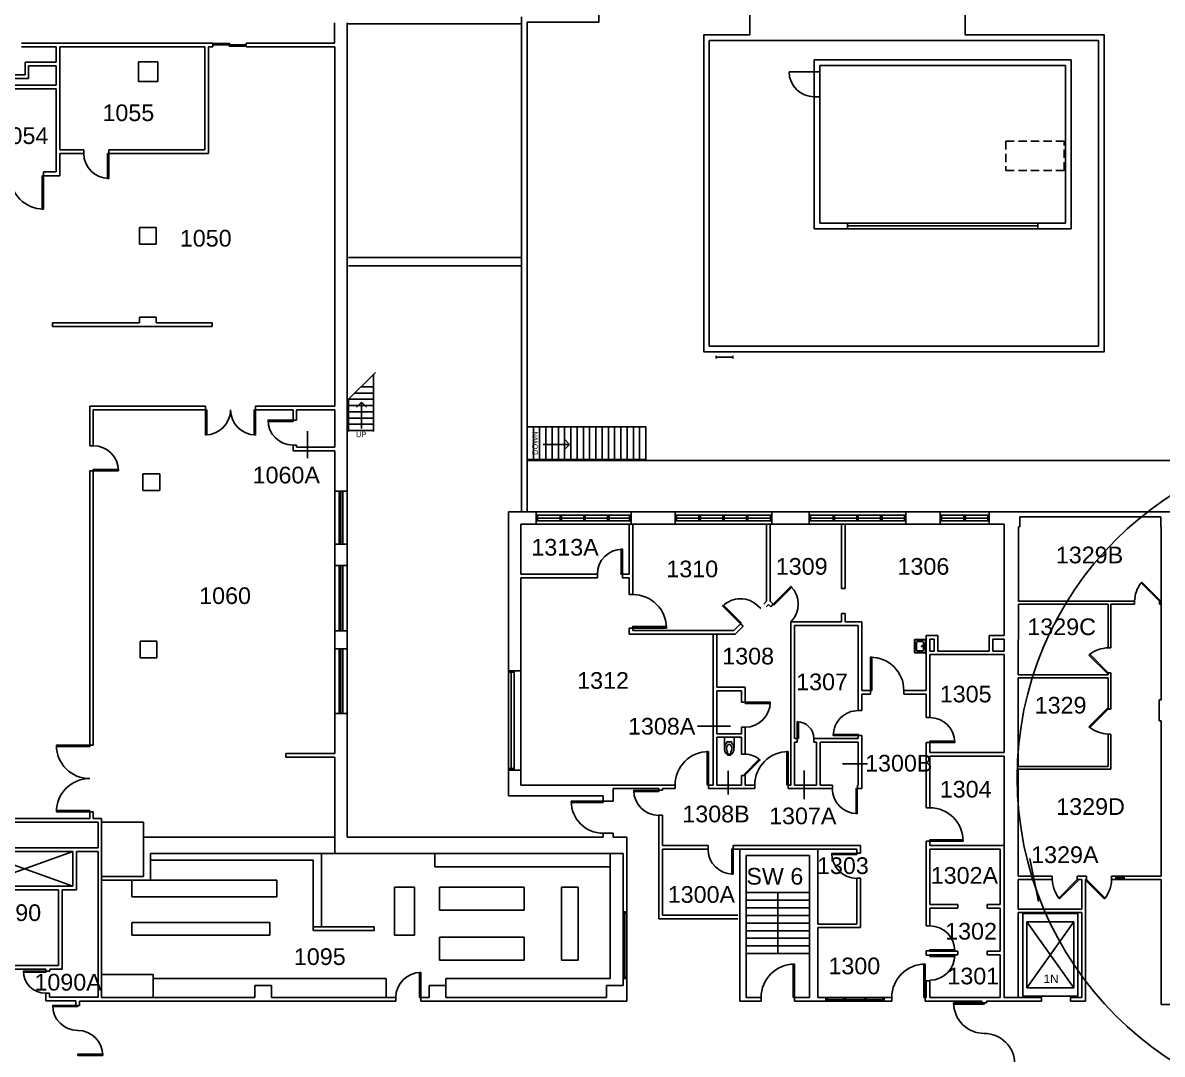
# Model space of a CAD drawing. Header units: inches. Extents: x -59 to 5745, y -269 to 4477.
# Drawn here: x 3283 to 4923, y 2029 to 3514 of the extents above; entities that cross this region are included whole.
import ezdxf

# ---------------------------------------------------------------- set-up
doc = ezdxf.new("R2010")
doc.units = ezdxf.units.IN
doc.header["$LTSCALE"] = 96
doc.header["$MEASUREMENT"] = 0
doc.linetypes.add('DASHED4', pattern=[0.1875, 0.125, -0.0625])
doc.layers.get('0').update_dxf_attribs({"linetype": 'CONTINUOUS'})
for name, color, linetype in [('A-ANNO-ROOM', 4, 'CONTINUOUS'), ('A-ANNO-TEXT', 4, 'CONTINUOUS'), ('A-DOOR', 2, 'CONTINUOUS'), ('A-FLOR-CASE', 3, 'CONTINUOUS'), ('A-FLOR-CURB', 2, 'CONTINUOUS'), ('A-FLOR-PFIX', 2, 'CONTINUOUS'), ('A-FLOR-STRS', 2, 'CONTINUOUS'), ('A-GLAZ', 2, 'CONTINUOUS'), ('A-GLAZ-SILL', 1, 'CONTINUOUS'), ('A-GLAZ-VENT', 2, 'ZIGZAG'), ('A-ROOF-LEVL-MED', 3, 'CONTINUOUS'), ('A-ROOF-LEVL-THIN', 1, 'CONTINUOUS'), ('A-SHAFT', 1, 'CONTINUOUS'), ('A-WALL-ABOVE', 8, 'DASHED4'), ('A-WALL-FULL', 6, 'CONTINUOUS')]:
    doc.layers.add(name, color=color, linetype=linetype)
doc.layers.add('A-Wall-E', color=3, linetype='CONTINUOUS', lineweight=9)
doc.styles.add('Arial', font='arial.ttf')
doc.linetypes.add('ZIGZAG', pattern='A,0.0001,-0.2,[131,ltypeshp.shx,S=0.2,R=0,X=-0.2,Y=0],-0.4,[131,ltypeshp.shx,S=0.2,R=180,X=0.2,Y=0],-0.2', length=0.8001)

# ---------------------------------------------------------------- blocks, each defined once
blk = doc.blocks.new('P2477016')
for p, q in [((-3.603083, -23.831759), (-3.603083, -23.831759)), ((-2.504894, -21.068753), (-2.504894, -21.068753))]:
    blk.add_line(p, q)
for points in [[(-6.93083, -16.399601, -0.022673), (-7, -14.875), (-7, 0), (-3.020761, 0), (0, 0), (3.020761, 0), (7, 0), (7, -14.875)], [(-6.937926, -16.211212, -0.074934), (-6.387938, -12.562014, -0.085426), (-4.920528, -9.670474, -0.066386), (-3.550098, -8.264603), (-3.550098, -6.711212), (3.449902, -6.711212), (3.449902, -8.264603, -0.066386), (4.820333, -9.670474, -0.085426), (6.287743, -12.562014, -0.111314), (6.709134, -17.991061)], [(3.991504, -23.722377, -0.562484), (3.158962, -23.529526), (2.424162, -21.300368, -0.238976), (2.492058, -20.853364, 0.08035), (3.421006, -18.976205, 0.074934), (3.837731, -16.211212, 0.074934), (3.421006, -13.446218, 0.085426), (2.414145, -11.462194, 0.066386), (1.597345, -10.624271, 0.330534), (-1.69754, -10.624271, 0.066386), (-2.51434, -11.462194, 0.085426), (-3.521201, -13.446218, 0.074934), (-3.937926, -16.211212, 0.074934), (-3.521201, -18.976205, 0.08035), (-2.592253, -20.853364, -0.238976), (-2.524357, -21.300368), (-3.250575, -23.503493, -0.549653), (-4.069149, -23.710095)], [(0, -25.75, 0.143932), (2.498761, -25.015482, 0.107177), (4.949747, -22.564786, 0.077997), (6.431696, -19.212481, 0.065232), (7, -14.875)], [(-4.023967, -23.748064, 0.06085), (-2.498761, -25.015482, 0.143932), (0, -25.75)], [(-2.976493, -22.67201, 0.063273), (-1.687041, -23.754089, 0.143932), (0, -24.25)], [(0, -24.25, 0.143932), (1.687041, -23.754089, 0.059203), (2.902316, -22.750942)]]:
    blk.add_lwpolyline(points, format="xyb")
for centre, radius, start, end in [((5.443363, -16.211212), 12.38129, 180, 197.141641), ((2.746106, -17.043143), 9.558648, 197.141641, 216.672481), ((1.035634, -18.316811), 7.426057, 216.672481, 226.574161)]:
    blk.add_arc(centre, radius, start, end)
blk = doc.blocks.new('*U36')
for p, q in [((0, 0), (0, 0)), ((-46, 0), (-46, 0))]:
    blk.add_line(p, q)
blk.add_lwpolyline([(0, 0), (0, -46), (-1.75, -46), (-1.75, 0)], close=True)
blk.add_arc((0, 0), 46, 180, 270)
blk = doc.blocks.new('*U37')
for p, q in [((0, 0), (0, 0)), ((-36, 0), (-36, 0))]:
    blk.add_line(p, q)
blk.add_lwpolyline([(0, 0), (0, -36), (-1.75, -36), (-1.75, 0)], close=True)
blk.add_arc((0, 0), 36, 180, 270)
blk = doc.blocks.new('*U38')
for p, q in [((0, 0), (0, 0)), ((-48, 0), (-48, 0))]:
    blk.add_line(p, q)
blk.add_lwpolyline([(0, 0), (0, -48), (-1.75, -48), (-1.75, 0)], close=True)
blk.add_arc((0, 0), 48, 180, 270)
blk = doc.blocks.new('*U39')
for p, q in [((0, 0), (0, 0)), ((48, 0), (48, 0))]:
    blk.add_line(p, q)
blk.add_lwpolyline([(0, 0), (0, -48), (1.75, -48), (1.75, 0)], close=True)
blk.add_arc((0, 0), 48, 270, 0)
blk = doc.blocks.new('*U40')
for p, q in [((0, 0), (0, 0)), ((30, 0), (30, 0))]:
    blk.add_line(p, q)
blk.add_lwpolyline([(0, 0), (21.2, 21.2), (22.5, 20), (1.2, -1.2)], close=True)
blk.add_arc((0, 0), 30, 0, 45)
blk = doc.blocks.new('*U41')
for p, q in [((0, 0), (0, 0)), ((-36, 0), (-36, 0))]:
    blk.add_line(p, q)
blk.add_lwpolyline([(0, 0), (0, 36), (-1.75, 36), (-1.75, 0)], close=True)
blk.add_arc((0, 0), 36, 90, 180)
blk = doc.blocks.new('*U42')
for p, q in [((0, 0), (0, 0)), ((36, 0), (36, 0))]:
    blk.add_line(p, q)
blk.add_lwpolyline([(0, 0), (0, -36), (1.75, -36), (1.75, 0)], close=True)
blk.add_arc((0, 0), 36, 270, 0)
blk = doc.blocks.new('*U43')
for p, q in [((0, 0), (0, 0)), ((36, 0), (36, 0))]:
    blk.add_line(p, q)
blk.add_lwpolyline([(0, 0), (0, 36), (1.75, 36), (1.75, 0)], close=True)
blk.add_arc((0, 0), 36, 0, 90)
blk = doc.blocks.new('*U44')
for p, q in [((0, 0), (0, 0)), ((48, 0), (48, 0))]:
    blk.add_line(p, q)
blk.add_lwpolyline([(0, 0), (0, 48), (1.75, 48), (1.75, 0)], close=True)
blk.add_arc((0, 0), 48, 0, 90)
blk = doc.blocks.new('*U45')
for p, q in [((0, 0), (0, 0)), ((36, 0), (36, 0))]:
    blk.add_line(p, q)
blk.add_lwpolyline([(0, 0), (0, 36), (1.75, 36), (1.75, 0)], close=True)
blk.add_arc((0, 0), 36, 0, 90)
blk = doc.blocks.new('*U46')
for p, q in [((0, 0), (0, 0)), ((24, 0), (24, 0))]:
    blk.add_line(p, q)
blk.add_lwpolyline([(0, 0), (0, -24), (1.75, -24), (1.75, 0)], close=True)
blk.add_arc((0, 0), 24, 270, 0)
blk = doc.blocks.new('*U48')
for p, q in [((0, 0), (0, 0)), ((-36, 0), (-36, 0))]:
    blk.add_line(p, q)
blk.add_lwpolyline([(0, 0), (0, 36), (-1.75, 36), (-1.75, 0)], close=True)
blk.add_arc((0, 0), 36, 90, 180)
blk = doc.blocks.new('*U49')
for p, q in [((0, 0), (0, 0)), ((44, 0), (44, 0))]:
    blk.add_line(p, q)
blk.add_lwpolyline([(0, 0), (0, 44), (1.75, 44), (1.75, 0)], close=True)
blk.add_arc((0, 0), 44, 0, 90)
blk = doc.blocks.new('*U50')
for p, q in [((0, 0), (0, 0)), ((-44, 0), (-44, 0))]:
    blk.add_line(p, q)
blk.add_lwpolyline([(0, 0), (0, -44), (-1.75, -44), (-1.75, 0)], close=True)
blk.add_arc((0, 0), 44, 180, 270)
blk = doc.blocks.new('*U27')
for p, q in [((0, 0), (0, 0)), ((-36, 0), (-36, 0))]:
    blk.add_line(p, q)
blk.add_lwpolyline([(0, 0), (0, -36), (-1.75, -36), (-1.75, 0)], close=True)
blk.add_arc((0, 0), 36, 180, 270)
blk = doc.blocks.new('*U59')
for p, q in [((0, 0), (0, 0)), ((48, 0), (48, 0))]:
    blk.add_line(p, q)
blk.add_lwpolyline([(0, 0), (0, -48), (1.75, -48), (1.75, 0)], close=True)
blk.add_arc((0, 0), 48, 270, 0)
blk = doc.blocks.new('*U26')
for p, q in [((0, 0), (0, 0)), ((36, 0), (36, 0))]:
    blk.add_line(p, q)
blk.add_lwpolyline([(0, 0), (0, -36), (1.75, -36), (1.75, 0)], close=True)
blk.add_arc((0, 0), 36, 270, 0)
blk = doc.blocks.new('*U61')
for p, q in [((0, 0), (0, 0)), ((36, 0), (36, 0))]:
    blk.add_line(p, q)
blk.add_lwpolyline([(0, 0), (0, 36), (1.75, 36), (1.75, 0)], close=True)
blk.add_arc((0, 0), 36, 0, 90)
blk = doc.blocks.new('*U62')
for p, q in [((0, 0), (0, 0)), ((-36, 0), (-36, 0))]:
    blk.add_line(p, q)
blk.add_lwpolyline([(0, 0), (0, -36), (-1.75, -36), (-1.75, 0)], close=True)
blk.add_arc((0, 0), 36, 180, 270)
blk = doc.blocks.new('*U63')
for p, q in [((0, 0), (0, 0)), ((48, 0), (48, 0))]:
    blk.add_line(p, q)
blk.add_lwpolyline([(0, 0), (0, -48), (1.75, -48), (1.75, 0)], close=True)
blk.add_arc((0, 0), 48, 270, 0)
blk = doc.blocks.new('*U64')
for p, q in [((0, 0), (0, 0)), ((-48, 0), (-48, 0))]:
    blk.add_line(p, q)
blk.add_lwpolyline([(0, 0), (0, -48), (-1.75, -48), (-1.75, 0)], close=True)
blk.add_arc((0, 0), 48, 180, 270)
blk = doc.blocks.new('*U100')
for p, q in [((0, 0), (0, 0)), ((-32, 0), (-32, 0))]:
    blk.add_line(p, q)
blk.add_lwpolyline([(0, 0), (0, -32), (-1.75, -32), (-1.75, 0)], close=True)
blk.add_arc((0, 0), 32, 180, 270)
blk = doc.blocks.new('ador')
at = {"layer": 'A-DOOR'}
blk.add_lwpolyline([(7907.5, 2187.6), (7908.9, 2186.1), (7874.9, 2152.2), (7873.5, 2153.6)], close=True, dxfattribs=at)
blk.add_arc((7860.4, 2149.8), 60.6, 2.2706, 36.8485, dxfattribs=at)

msp = doc.modelspace()

# ---------------------------------------------------------------- linework, layer by layer
msp.add_circle((5198.1, 2426.7), 483.9)
at = {"layer": 'A-ANNO-ROOM'}
for p, q in [((3692.7, 2887), (3692.7, 2925.7)), ((4254.3, 2500.9), (4301.7, 2500.9)), ((4498.9, 2446.8), (4462.6, 2446.8)), ((4298, 2402.4), (4298, 2436.5)), ((4407.7, 2395.7), (4407.7, 2437.2)), ((4732.6, 2310.5), (4744.9, 2248.6))]:
    msp.add_line(p, q, dxfattribs=at)
at = {"layer": 'A-DOOR'}
msp.add_line((4386, 3443.1), (4422, 3443.1), dxfattribs=at)
for points in [[(3556.2, 3481.8), (3580.2, 3481.8), (3580.2, 3483.8), (3556.2, 3483.8)], [(3580.2, 3481.8), (3604.2, 3481.8), (3604.2, 3479.8), (3580.2, 3479.8)]]:
    msp.add_lwpolyline(points, close=True, dxfattribs=at)
msp.add_arc((4422, 3443.1), 36, 180, 270, dxfattribs=at)
at = {"layer": 'A-FLOR-CASE'}
for p, q in [((3712.6, 2317.5), (3712.6, 2212.2)), ((3875.7, 2317.5), (3875.7, 2298.2)), ((4128.2, 2317.5), (4128.2, 2137.5)), ((3466.6, 2308.2), (3700.6, 2308.2)), ((3700.6, 2212.2), (3700.6, 2308.2)), ((3875.7, 2298.2), (4128.2, 2298.2)), ((3439.6, 2279.2), (3439.6, 2255.2)), ((3466.6, 2279.2), (3648.6, 2279.2)), ((3648.6, 2279.2), (3648.6, 2255.2)), ((3817.7, 2200.2), (3817.7, 2269.2)), ((3817.7, 2269.2), (3846.7, 2269.2)), ((3846.7, 2269.2), (3846.7, 2200.2)), ((3882.7, 2236.2), (3882.7, 2269.2)), ((3882.7, 2269.2), (4004.7, 2269.2)), ((4004.7, 2269.2), (4004.7, 2236.2)), ((4058.2, 2164.2), (4058.2, 2269.2)), ((4058.2, 2269.2), (4082.2, 2269.2)), ((4082.2, 2269.2), (4082.2, 2164.2)), ((3439.6, 2255.2), (3648.6, 2255.2)), ((4004.7, 2236.2), (3882.7, 2236.2)), ((3439.6, 2218.2), (3439.6, 2200.2)), ((3439.6, 2218.2), (3638.6, 2218.2)), ((3638.6, 2218.2), (3638.6, 2200.2)), ((3439.6, 2200.2), (3638.6, 2200.2)), ((3846.7, 2200.2), (3817.7, 2200.2)), ((3882.7, 2164.2), (3882.7, 2197.2)), ((3882.7, 2197.2), (4004.7, 2197.2)), ((4004.7, 2197.2), (4004.7, 2164.2)), ((4004.7, 2164.2), (3882.7, 2164.2)), ((4082.2, 2164.2), (4058.2, 2164.2)), ((3396.3, 2143.5), (3470.6, 2143.5)), ((3470.6, 2143.5), (3470.6, 2110.2)), ((3470.6, 2137.5), (3805.8, 2137.5)), ((3805.8, 2137.5), (3805.8, 2110.2)), ((3891.8, 2137.5), (3891.8, 2127.8)), ((3891.8, 2137.5), (4128.2, 2137.5))]:
    msp.add_line(p, q, dxfattribs=at)
at = {"layer": 'A-FLOR-CURB'}
for p, q in [((4000.8, 3512.3), (3749.8, 3512.3)), ((4000.8, 3522.3), (4000.8, 2809.6)), ((4271, 3488.1), (4271, 3048.1)), ((4831.5, 3488.1), (4271, 3488.1)), ((4831.5, 3048.1), (4831.5, 3488.1)), ((4422, 3443.1), (4422, 3407.1)), ((4430, 3443.1), (4430, 3407.1)), ((3751.8, 3175.8), (4000.8, 3175.8)), ((3751.8, 3163.8), (4000.8, 3163.8)), ((4271, 3048.1), (4831.5, 3048.1))]:
    msp.add_line(p, q, dxfattribs=at)
at = {"layer": 'A-FLOR-PFIX'}
for p, q in [((4566.3, 2624.6), (4566.3, 2607.6)), ((4583.3, 2625.6), (4567.3, 2625.6)), ((4582.3, 2625.1), (4567.8, 2625.1)), ((4582.3, 2607.1), (4582.3, 2625.1)), ((4583.3, 2606.6), (4583.3, 2625.6)), ((4566.8, 2624.1), (4566.8, 2608.1)), ((4569.3, 2621.6), (4569.3, 2610.6)), ((4578.3, 2622.6), (4570.3, 2622.6)), ((4570.3, 2609.6), (4578.3, 2609.6)), ((4576.6, 2616.8), (4581.8, 2616.8)), ((4576.6, 2615.5), (4576.6, 2616.8)), ((4581.8, 2615.5), (4576.6, 2615.5)), ((4579.3, 2616.8), (4579.3, 2621.6)), ((4579.3, 2610.6), (4579.3, 2615.5)), ((4581.8, 2616.8), (4581.8, 2615.5)), ((4567.3, 2606.6), (4583.3, 2606.6)), ((4567.8, 2607.1), (4582.3, 2607.1))]:
    msp.add_line(p, q, dxfattribs=at)
for centre in [(4581.3, 2619.3), (4581.3, 2613)]:
    msp.add_circle(centre, 0.75, dxfattribs=at)
for centre, start, end in [((4567.3, 2624.6), 90, 180), ((4567.8, 2624.1), 90, 180), ((4567.8, 2608.1), 180, 270), ((4570.3, 2621.6), 90, 180), ((4570.3, 2610.6), 180, 270), ((4578.3, 2621.6), 0, 90), ((4578.3, 2610.6), 270, 0), ((4567.3, 2607.6), 180, 270)]:
    msp.add_arc(centre, 1, start, end, dxfattribs=at)
at = {"layer": 'A-FLOR-STRS'}
for p, q in [((4281, 3034.1), (4281, 3030.1)), ((4281, 3032.1), (4305, 3032.1)), ((4305, 3034.1), (4305, 3030.1)), ((3749.8, 2969.6), (3790.4, 3010.2)), ((3787.8, 3007.6), (3787.8, 2925.3)), ((3787.8, 2989.6), (3769.8, 2989.6)), ((3751.8, 2925.3), (3751.8, 2971.6)), ((3787.8, 2971.6), (3751.8, 2971.6)), ((3787.8, 2980.6), (3760.8, 2980.6)), ((3787.8, 2962.6), (3751.8, 2962.6)), ((3787.8, 2953.6), (3751.8, 2953.6)), ((3770.4, 2967.5), (3763.2, 2960.2)), ((3770.4, 2929.5), (3770.4, 2967.5)), ((3770.4, 2967.5), (3777.7, 2960.2)), ((3787.8, 2944.6), (3751.8, 2944.6)), ((3787.8, 2935.6), (3751.8, 2935.6)), ((3787.8, 2926.6), (3751.8, 2926.6)), ((4008.8, 2932.1), (4179.8, 2932.1)), ((4008.8, 2885.1), (4008.8, 2932.1)), ((4017.8, 2885.1), (4017.8, 2932.1)), ((4026.8, 2885.1), (4026.8, 2932.1)), ((4035.8, 2885.1), (4035.8, 2932.1)), ((4044.8, 2885.1), (4044.8, 2932.1)), ((4053.8, 2885.1), (4053.8, 2932.1)), ((4062.8, 2885.1), (4062.8, 2932.1)), ((4071.8, 2885.1), (4071.8, 2932.1)), ((4080.8, 2885.1), (4080.8, 2932.1)), ((4089.8, 2885.1), (4089.8, 2932.1)), ((4098.8, 2885.1), (4098.8, 2932.1)), ((4107.8, 2885.1), (4107.8, 2932.1)), ((4116.8, 2885.1), (4116.8, 2932.1)), ((4125.8, 2885.1), (4125.8, 2932.1)), ((4134.8, 2885.1), (4134.8, 2932.1)), ((4143.8, 2885.1), (4143.8, 2932.1)), ((4152.8, 2885.1), (4152.8, 2932.1)), ((4161.8, 2885.1), (4161.8, 2932.1)), ((4170.8, 2885.1), (4170.8, 2932.1)), ((4179.8, 2885.1), (4179.8, 2932.1)), ((4031.8, 2906.7), (4069.8, 2906.7)), ((4069.8, 2906.7), (4062.5, 2914)), ((4069.8, 2906.7), (4062.5, 2899.5)), ((4008.8, 2885.1), (4179.8, 2885.1)), ((4324.2, 2261.5), (4415.2, 2261.5)), ((4324.2, 2250.5), (4415.2, 2250.5)), ((4369.7, 2261.5), (4369.7, 2173.5)), ((4324.2, 2239.5), (4415.2, 2239.5)), ((4722.4, 2112.2), (4722.4, 2231.4)), ((4722.4, 2231.4), (4801.5, 2231.4)), ((4801.5, 2231.4), (4801.5, 2112.2)), ((4324.2, 2228.5), (4415.2, 2228.5)), ((4324.2, 2217.5), (4415.2, 2217.5)), ((4795.9, 2219.4), (4728.3, 2124.2)), ((4728.3, 2219.4), (4795.9, 2124.2)), ((4728.3, 2219.4), (4728.3, 2124.2)), ((4728.3, 2219.4), (4795.9, 2219.4)), ((4795.9, 2219.4), (4795.9, 2124.2)), ((4324.2, 2206.5), (4415.2, 2206.5)), ((4324.2, 2195.5), (4415.2, 2195.5)), ((4324.2, 2184.5), (4415.2, 2184.5)), ((4324.2, 2173.5), (4415.2, 2173.5)), ((4728.3, 2124.2), (4795.9, 2124.2)), ((4801.5, 2112.2), (4722.4, 2112.2))]:
    msp.add_line(p, q, dxfattribs=at)
at = {"layer": 'A-GLAZ'}
for p, q in [((3738.3, 2839.2), (3738.3, 2763.2)), ((3740.8, 2839.2), (3740.8, 2763.2)), ((3743.3, 2839.2), (3743.3, 2763.2)), ((4023.9, 2800.6), (4056.2, 2800.6)), ((4023.9, 2796.6), (4158.9, 2796.6)), ((4024, 2804.6), (4158.9, 2804.6)), ((4058.2, 2800.6), (4090.4, 2800.6)), ((4092.4, 2800.6), (4124.7, 2800.6)), ((4126.7, 2800.6), (4158.9, 2800.6)), ((4224, 2804.6), (4359, 2804.6)), ((4224, 2800.6), (4256.2, 2800.6)), ((4224, 2796.6), (4359, 2796.6)), ((4258.2, 2800.6), (4290.5, 2800.6)), ((4292.5, 2800.6), (4324.7, 2800.6)), ((4326.7, 2800.6), (4359, 2800.6)), ((4416.9, 2800.6), (4449.2, 2800.6)), ((4416.9, 2796.6), (4551.9, 2796.6)), ((4417, 2804.6), (4551.9, 2804.6)), ((4451.2, 2800.6), (4483.4, 2800.6)), ((4485.4, 2800.6), (4517.7, 2800.6)), ((4519.7, 2800.6), (4551.9, 2800.6)), ((4605.4, 2804.6), (4671.9, 2804.6)), ((4605.4, 2800.6), (4637.7, 2800.6)), ((4605.4, 2796.6), (4671.9, 2796.6)), ((4639.7, 2800.6), (4671.9, 2800.6)), ((3738.3, 2732.2), (3738.3, 2638.2)), ((3740.8, 2732.2), (3740.8, 2638.2)), ((3743.3, 2732.2), (3743.3, 2638.2)), ((3738.3, 2612.2), (3738.3, 2519.2)), ((3740.8, 2612.2), (3740.8, 2519.2)), ((3743.3, 2612.2), (3743.3, 2519.2)), ((3985.9, 2439.8), (3985.9, 2578.8)), ((3989.9, 2439.8), (3989.9, 2578.8)), ((4856.1, 2282.5), (4868.1, 2282.5)), ((4149.6, 2231.5), (4149.6, 2139.5)), ((4438.9, 2110.2), (4438.9, 2104.9)), ((4464.9, 2107.5), (4440.9, 2107.5)), ((4494.9, 2107.5), (4466.9, 2107.5)), ((4520.9, 2107.5), (4496.9, 2107.5)), ((4522.9, 2110.2), (4522.9, 2104.9))]:
    msp.add_line(p, q, dxfattribs=at)
at = {"layer": 'A-GLAZ-SILL'}
for p, q in [((4744, 3225.1), (4470, 3225.1)), ((4744, 3217.1), (4470, 3217.1)), ((3731.8, 2839.2), (3731.8, 2763.2)), ((3749.8, 2763.2), (3749.8, 2839.2)), ((4021.9, 2809.6), (4160.9, 2809.6)), ((4221.9, 2809.6), (4357.9, 2809.6)), ((4414.9, 2809.6), (4553.9, 2809.6)), ((4601.9, 2809.6), (4673.9, 2809.6)), ((4160.9, 2791.6), (4021.9, 2791.6)), ((4357.9, 2791.6), (4221.9, 2791.6)), ((4553.9, 2791.6), (4414.9, 2791.6)), ((4673.9, 2791.6), (4601.9, 2791.6)), ((3731.8, 2732.2), (3731.8, 2638.2)), ((3749.8, 2638.2), (3749.8, 2732.2)), ((3731.8, 2612.2), (3731.8, 2519.2)), ((3749.8, 2519.2), (3749.8, 2612.2)), ((3981.9, 2580.8), (3981.9, 2437.8)), ((3999.9, 2580.8), (3999.9, 2437.8)), ((4868.1, 2285), (4856.1, 2285)), ((4856.1, 2280), (4868.1, 2280)), ((4147, 2231.5), (4147, 2139.5)), ((4152.2, 2139.5), (4152.2, 2231.5)), ((4520.9, 2110.2), (4440.9, 2110.2)), ((4520.9, 2104.9), (4440.9, 2104.9))]:
    msp.add_line(p, q, dxfattribs=at)
at = {"layer": 'A-GLAZ-VENT'}
msp.add_line((4744, 3221.1), (4470, 3221.1), dxfattribs=at)
at = {"layer": 'A-ROOF-LEVL-MED'}
msp.add_lwpolyline([(3736.5, 3990.3), (4111.8, 3990.3), (4111.8, 3514.3), (4008.8, 3514.3), (4008.8, 2809.6)], dxfattribs=at)
msp.add_lwpolyline([(4329.5, 3496.1), (4329.5, 3580.1), (4639.5, 3580.1), (4639.5, 3496.1), (4839.5, 3496.1), (4839.5, 3040.1), (4263, 3040.1), (4263, 3496.1)], close=True, dxfattribs=at)
at = {"layer": 'A-ROOF-LEVL-THIN'}
msp.add_line((4008.8, 2883.6), (5513.2, 2883.6), dxfattribs=at)
at = {"layer": 'A-SHAFT'}
for p, q in [((3216.1, 2320.5), (3355, 2270.8)), ((3355, 2320.5), (3216.1, 2270.8))]:
    msp.add_line(p, q, dxfattribs=at)
at = {"layer": 'A-WALL-ABOVE'}
for p, q in [((4782, 3343.1), (4698, 3343.1)), ((4698, 3343.1), (4698, 3301.1)), ((4782, 3301.1), (4782, 3343.1)), ((4698, 3301.1), (4782, 3301.1))]:
    msp.add_line(p, q, dxfattribs=at)
at = {"layer": 'A-Wall-E', "color": 8, "lineweight": 15}
msp.add_line((4882.9, 2802.3), (4921.1, 2802.3), dxfattribs=at)
at = {"layer": 'A-WALL-FULL'}
for p, q in [((3731.5, 3484.4), (3731.5, 3513.6)), ((3749.8, 2839.2), (3749.8, 3513.6)), ((3280.9, 3484.4), (3556.2, 3484.4)), ((3280.9, 3479.1), (3331, 3479.1)), ((3331, 3479.1), (3331, 3456.8)), ((3336.2, 3479.1), (3336.2, 3330.8)), ((3336.2, 3479.1), (3545, 3479.1)), ((3545, 3330.8), (3545, 3479.1)), ((3550.2, 3325.5), (3550.2, 3479.1)), ((3550.2, 3479.1), (3556.2, 3479.1)), ((3556.2, 3479.1), (3556.2, 3484.4)), ((3604.2, 3479.1), (3604.2, 3484.4)), ((3604.2, 3484.4), (3731.5, 3484.4)), ((3604.2, 3479.1), (3731.8, 3479.1)), ((3731.8, 2961.5), (3731.8, 3479.1)), ((3286, 3456.8), (3331, 3456.8)), ((3286, 3438.8), (3286, 3456.8)), ((3291.2, 3451.5), (3331, 3451.5)), ((3291.2, 3433.5), (3291.2, 3451.5)), ((3331, 3451.5), (3331, 3423.8)), ((3477.2, 3457.3), (3449.2, 3457.3)), ((3449.2, 3429.3), (3449.2, 3457.3)), ((3477.2, 3429.3), (3477.2, 3457.3)), ((4422, 3460.1), (4792, 3460.1)), ((4422, 3443.1), (4422, 3460.1)), ((4430, 3452.1), (4784, 3452.1)), ((4430, 3443.1), (4430, 3452.1)), ((4784, 3452.1), (4784, 3225.1)), ((4792, 3460.1), (4792, 3217.1)), ((3188, 3438.8), (3286, 3438.8)), ((3235.2, 3433.5), (3291.2, 3433.5)), ((3477.2, 3429.3), (3449.2, 3429.3)), ((4422, 3443.1), (4430, 3443.1)), ((3235.2, 3423.8), (3331, 3423.8)), ((3235.2, 3418.5), (3331, 3418.5)), ((3331, 3418.5), (3331, 3298.8)), ((4422, 3217.1), (4422, 3407.1)), ((4422, 3407.1), (4430, 3407.1)), ((4430, 3225.1), (4430, 3407.1)), ((3336.2, 3330.8), (3370.6, 3330.8)), ((3370.6, 3325.5), (3370.6, 3330.8)), ((3406.6, 3330.8), (3545, 3330.8)), ((3406.6, 3325.5), (3406.6, 3330.8)), ((3336.2, 3325.5), (3370.6, 3325.5)), ((3336.2, 3325.5), (3336.2, 3293.5)), ((3406.6, 3325.5), (3550.2, 3325.5)), ((3312.6, 3293.5), (3312.6, 3298.8)), ((3312.6, 3298.8), (3331, 3298.8)), ((3312.6, 3293.5), (3336.2, 3293.5)), ((3474.6, 3218.9), (3450.6, 3218.9)), ((3450.6, 3218.9), (3450.6, 3194.9)), ((3474.6, 3194.9), (3474.6, 3218.9)), ((4470, 3217.1), (4422, 3217.1)), ((4470, 3225.1), (4430, 3225.1)), ((4470, 3225.1), (4470, 3217.1)), ((4784, 3225.1), (4744, 3225.1)), ((4744, 3225.1), (4744, 3217.1)), ((4792, 3217.1), (4744, 3217.1)), ((3450.6, 3194.9), (3474.6, 3194.9)), ((3474.6, 3089.9), (3450.6, 3089.9)), ((3450.6, 3089.9), (3450.6, 3081.8)), ((3474.6, 3081.8), (3474.6, 3089.9)), ((3325.6, 3081.8), (3450.6, 3081.8)), ((3325.6, 3076.5), (3325.6, 3081.8)), ((3325.6, 3076.5), (3555.6, 3076.5)), ((3474.6, 3081.8), (3555.6, 3081.8)), ((3555.6, 3081.8), (3555.6, 3076.5)), ((3379.1, 2961.5), (3545.8, 2961.5)), ((3379.1, 2904.7), (3379.1, 2961.5)), ((3384.3, 2956.3), (3545.8, 2956.3)), ((3384.3, 2904.7), (3384.3, 2956.3)), ((3545.8, 2956.3), (3545.8, 2961.5)), ((3617.8, 2956.3), (3617.8, 2961.5)), ((3617.8, 2961.5), (3731.8, 2961.5)), ((3617.8, 2956.3), (3671.8, 2956.3)), ((3671.8, 2941.5), (3671.8, 2956.3)), ((3677, 2956.3), (3731.8, 2956.3)), ((3677, 2941.5), (3677, 2956.3)), ((3731.8, 2902.8), (3731.8, 2956.3)), ((3677, 2941.5), (3671.8, 2941.5)), ((3379.1, 2904.7), (3384.3, 2904.7)), ((3671.8, 2897.5), (3671.8, 2905.5)), ((3677, 2905.5), (3671.8, 2905.5)), ((3677, 2902.8), (3677, 2905.5)), ((3731.8, 2897.5), (3671.8, 2897.5)), ((3731.8, 2902.8), (3677, 2902.8)), ((3731.8, 2839.2), (3731.8, 2897.5)), ((3379.1, 2868.7), (3384.3, 2868.7)), ((3379.1, 2473.6), (3379.1, 2868.7)), ((3384.3, 2473.6), (3384.3, 2868.7)), ((3479.8, 2864.1), (3455.8, 2864.1)), ((3455.8, 2864.1), (3455.8, 2840.1)), ((3479.8, 2840.1), (3479.8, 2864.1)), ((3455.8, 2840.1), (3479.8, 2840.1)), ((3731.8, 2839.2), (3749.8, 2839.2)), ((3981.9, 2809.6), (4021.9, 2809.6)), ((4021.9, 2791.6), (4021.9, 2809.6)), ((4158.4, 2809.6), (4158.4, 2791.6)), ((4160.9, 2809.6), (4221.9, 2809.6)), ((4221.9, 2809.6), (4221.9, 2791.6)), ((4357.9, 2809.6), (4414.9, 2809.6)), ((4361, 2809.6), (4361, 2791.6)), ((4414.9, 2809.6), (4414.9, 2791.6)), ((4553.9, 2809.6), (4553.9, 2791.6)), ((4553.9, 2809.6), (4601.9, 2809.6)), ((4603.4, 2809.6), (4603.4, 2791.6)), ((4673.9, 2809.6), (4673.9, 2791.6)), ((4673.9, 2809.6), (5513.2, 2809.6)), ((3999.9, 2791.6), (4021.9, 2791.6)), ((3999.9, 2791.6), (3999.9, 2719.6)), ((4155.7, 2791.6), (4155.7, 2719.6)), ((4161, 2791.6), (4160.9, 2690.6)), ((4160.9, 2791.6), (4221.9, 2791.6)), ((4353.6, 2791.6), (4353.6, 2680.8)), ((4357.9, 2791.6), (4414.9, 2791.6)), ((4358.9, 2791.6), (4358.8, 2680.8)), ((4461.6, 2791.6), (4461.5, 2699.1)), ((4466.8, 2791.6), (4466.8, 2699.1)), ((4553.9, 2791.6), (4601.9, 2791.6)), ((4673.9, 2791.6), (4695.3, 2791.6)), ((4695.3, 2791.6), (4695.3, 2631.6)), ((4718.3, 2802.2), (4921.1, 2802.2)), ((4718.3, 2802.2), (4718.3, 2787.8)), ((4921.1, 2802.3), (4921.1, 2787.8)), ((4718.3, 2787.8), (4716, 2787.8)), ((4716, 2680.7), (4716, 2787.8)), ((4921.1, 2787.8), (4921.7, 2787.8)), ((4921.7, 2787.8), (4921.7, 2538.8)), ((3731.8, 2732.2), (3731.8, 2763.2)), ((3731.8, 2763.2), (3749.8, 2763.2)), ((3749.8, 2732.2), (3749.8, 2763.2)), ((3749.8, 2732.2), (3731.8, 2732.2)), ((3999.9, 2719.6), (4109.9, 2719.6)), ((3999.9, 2714.3), (4109.9, 2714.3)), ((3999.9, 2714.3), (3999.9, 2569.8)), ((4109.9, 2714.3), (4109.9, 2719.6)), ((4145.9, 2719.6), (4155.7, 2719.6)), ((4145.9, 2714.3), (4145.9, 2719.6)), ((4145.9, 2714.3), (4155.7, 2714.3)), ((4155.7, 2714.3), (4155.7, 2690.6)), ((4160.9, 2690.6), (4155.7, 2690.6)), ((4461.5, 2699.1), (4466.8, 2699.1)), ((4345.3, 2670.2), (4341.5, 2673.9)), ((4349.4, 2676.6), (4353.6, 2680.8)), ((4353.1, 2672.8), (4356.2, 2676)), ((4359.4, 2672.8), (4356.2, 2676)), ((4363.1, 2676.6), (4358.8, 2680.8)), ((4359.4, 2672.8), (4363.1, 2676.6)), ((4715.9, 2574.7), (4716, 2676.7)), ((4883.2, 2680.7), (4716, 2680.7)), ((4845.2, 2676.7), (4716, 2676.7)), ((4845.2, 2613.7), (4845.2, 2676.7)), ((4883.2, 2676.7), (4849.2, 2676.7)), ((4849.2, 2613.7), (4849.2, 2676.7)), ((4883.2, 2676.7), (4883.2, 2680.7)), ((4919.2, 2676.7), (4919.2, 2680.7)), ((4921.7, 2680.7), (4919.2, 2680.7)), ((4921.7, 2676.7), (4919.2, 2676.7)), ((4461.5, 2663.1), (4466.8, 2663.1)), ((4461.5, 2663.1), (4461.5, 2651.1)), ((4466.8, 2663.1), (4466.8, 2651.1)), ((4155.7, 2642.1), (4160.9, 2642.1)), ((4155.7, 2642.1), (4155.7, 2633.4)), ((4160.9, 2642.1), (4160.9, 2638.6)), ((4316.1, 2648.4), (4319.8, 2644.7)), ((4388.5, 2651.1), (4388.5, 2416.2)), ((4388.5, 2651.1), (4461.5, 2651.1)), ((4393.8, 2645.9), (4393.8, 2483.1)), ((4393.8, 2645.9), (4485.5, 2645.9)), ((4466.8, 2651.1), (4490.8, 2651.1)), ((4485.5, 2645.9), (4485.5, 2523.5)), ((4490.8, 2651.1), (4490.8, 2552.1)), ((3731.8, 2612.2), (3731.8, 2638.2)), ((3731.8, 2638.2), (3749.8, 2638.2)), ((3749.8, 2612.2), (3749.8, 2638.2)), ((4308.5, 2633.4), (4155.7, 2633.4)), ((4306.3, 2638.6), (4160.9, 2638.6)), ((4276.5, 2633.4), (4276.5, 2416.2)), ((4281.8, 2633.4), (4281.8, 2557.1)), ((4583.3, 2631.3), (4583.3, 2552.1)), ((4600.2, 2631.3), (4583.3, 2631.3)), ((4588.5, 2609.1), (4588.5, 2626)), ((4588.5, 2626), (4594.9, 2626)), ((4594.9, 2626), (4594.9, 2609.1)), ((4600.2, 2609.1), (4600.2, 2631.3)), ((4674, 2631.6), (4674, 2609.1)), ((4695.3, 2631.6), (4674, 2631.6)), ((4679.3, 2609.1), (4679.3, 2626.4)), ((4679.3, 2626.4), (4695.3, 2626.4)), ((4695.3, 2626.4), (4695.3, 2609.1)), ((3475.8, 2623.1), (3451.8, 2623.1)), ((3451.8, 2623.1), (3451.8, 2599.1)), ((3475.8, 2599.1), (3475.8, 2623.1)), ((3749.8, 2612.2), (3731.8, 2612.2)), ((4594.9, 2609.1), (4588.5, 2609.1)), ((4674, 2609.1), (4600.2, 2609.1)), ((4679.3, 2609.1), (4695.3, 2609.1)), ((4849.2, 2613.7), (4845.2, 2613.7)), ((3451.8, 2599.1), (3475.8, 2599.1)), ((4588.5, 2603.9), (4695.3, 2603.9)), ((4588.5, 2603.9), (4588.5, 2513.5)), ((4695.3, 2463.1), (4695.3, 2603.9)), ((4845.2, 2574.7), (4845.2, 2577.7)), ((4849.2, 2577.7), (4845.2, 2577.7)), ((4849.2, 2525.5), (4849.2, 2577.7)), ((4845.2, 2574.7), (4715.9, 2574.7)), ((4845.2, 2570.7), (4715.9, 2570.7)), ((4715.9, 2443), (4715.9, 2570.7)), ((4845.2, 2525.5), (4845.2, 2570.7)), ((4281.8, 2557.1), (4322.8, 2557.1)), ((4281.8, 2551.9), (4317.5, 2551.9)), ((4281.8, 2551.9), (4281.8, 2490.1)), ((4317.5, 2551.9), (4317.5, 2535.5)), ((4322.8, 2557.1), (4322.8, 2535.5)), ((4490.8, 2552.1), (4503.2, 2552.1)), ((4490.8, 2546.9), (4503.2, 2546.9)), ((4490.8, 2546.9), (4490.8, 2523.5)), ((4503.2, 2546.9), (4503.2, 2552.1)), ((4551.1, 2552.1), (4583.3, 2552.1)), ((4551.2, 2546.9), (4551.1, 2552.1)), ((4551.2, 2546.9), (4583.3, 2546.9)), ((4583.3, 2546.9), (4583.3, 2513.5)), ((4322.8, 2535.5), (4317.5, 2535.5)), ((4921.7, 2538.8), (4918.6, 2538.8)), ((4918.6, 2538.8), (4918.6, 2508.8)), ((3731.8, 2519.2), (3749.8, 2519.2)), ((3731.8, 2461.8), (3731.8, 2519.2)), ((3749.8, 2341.3), (3749.8, 2519.2)), ((4485.5, 2523.5), (4490.8, 2523.5)), ((4588.5, 2513.5), (4583.3, 2513.5)), ((4845.2, 2525.5), (4849.2, 2525.5)), ((4845.2, 2525.5), (4849.2, 2525.5)), ((4317.5, 2499.5), (4317.5, 2490.1)), ((4317.5, 2499.5), (4322.8, 2499.5)), ((4322.8, 2499.5), (4322.8, 2460.8)), ((4918.6, 2508.8), (4921.7, 2508.8)), ((4921.7, 2508.8), (4921.7, 2285)), ((4317.5, 2490.1), (4281.8, 2490.1)), ((4317.5, 2484.9), (4281.8, 2484.9)), ((4281.8, 2484.9), (4281.8, 2416.2)), ((4317.5, 2484.9), (4317.5, 2460.8)), ((4393.8, 2483.1), (4397.7, 2483.1)), ((4393.8, 2477.9), (4397.7, 2477.9)), ((4393.8, 2477.9), (4393.8, 2416.2)), ((4397.7, 2477.9), (4397.7, 2483.1)), ((4421.7, 2477.9), (4421.7, 2483.1)), ((4421.7, 2483.1), (4485.5, 2483.1)), ((4421.7, 2477.9), (4425.5, 2477.9)), ((4425.5, 2416.2), (4425.5, 2477.9)), ((4430.8, 2416.2), (4430.8, 2477.9)), ((4430.8, 2477.9), (4485.5, 2477.9)), ((4490.8, 2487.5), (4485.5, 2487.5)), ((4485.5, 2487.5), (4485.5, 2483.1)), ((4485.5, 2477.9), (4485.5, 2416.2)), ((4490.8, 2487.5), (4490.8, 2411)), ((4583.3, 2477.5), (4583.3, 2383.5)), ((4583.3, 2477.5), (4588.5, 2477.5)), ((4588.5, 2477.5), (4588.5, 2463.1)), ((4845.2, 2443), (4845.2, 2489.5)), ((4845.2, 2489.5), (4849.2, 2489.5)), ((4849.2, 2439), (4849.2, 2489.5)), ((3379.1, 2473.6), (3384.3, 2473.6)), ((3661.5, 2461.8), (3731.8, 2461.8)), ((3661.5, 2461.8), (3661.5, 2456.5)), ((4317.5, 2460.8), (4322.8, 2460.8)), ((4588.5, 2463.1), (4695.3, 2463.1)), ((3661.5, 2456.5), (3731.8, 2456.5)), ((3731.8, 2317.5), (3731.8, 2456.5)), ((4588.5, 2457.9), (4695.3, 2457.9)), ((4588.5, 2457.9), (4588.5, 2383.5)), ((4695.3, 2110.2), (4695.3, 2457.9)), ((3981.9, 2400.8), (3981.9, 2439.8)), ((3981.9, 2437.8), (3999.9, 2437.8)), ((3999.9, 2437.8), (3999.9, 2416.2)), ((4317.5, 2430.1), (4322.8, 2430.1)), ((4317.5, 2430.1), (4317.5, 2416.2)), ((4322.8, 2430.1), (4322.8, 2416.2)), ((4845.2, 2443), (4715.9, 2443)), ((4715.9, 2285), (4715.9, 2439)), ((4849.2, 2439), (4715.9, 2439)), ((3999.9, 2416.2), (4221.9, 2416.2)), ((4221.9, 2411), (4221.9, 2416.2)), ((4276.5, 2416.2), (4269.9, 2416.2)), ((4269.9, 2411), (4269.9, 2416.2)), ((4317.5, 2416.2), (4281.8, 2416.2)), ((4336.5, 2416.2), (4322.8, 2416.2)), ((4336.5, 2416.2), (4336.5, 2411)), ((4384.5, 2416.2), (4384.5, 2411)), ((4388.5, 2416.2), (4384.5, 2416.2)), ((4425.5, 2416.2), (4393.8, 2416.2)), ((4448.2, 2416.2), (4430.8, 2416.2)), ((4448.2, 2416.2), (4448.2, 2411)), ((4485.5, 2416.2), (4484.2, 2416.2)), ((4484.2, 2416.2), (4484.2, 2411)), ((3999.9, 2400.8), (3981.9, 2400.8)), ((4118.2, 2400.8), (3999.9, 2400.8)), ((4118.2, 2392.8), (4118.2, 2400.8)), ((4132.6, 2392.8), (4132.6, 2411)), ((4198.3, 2411), (4132.6, 2411)), ((4198.3, 2408.6), (4198.3, 2411)), ((4198.3, 2408.6), (4203.6, 2408.6)), ((4221.9, 2411), (4203.6, 2411)), ((4203.6, 2408.6), (4203.6, 2411)), ((4336.5, 2411), (4269.9, 2411)), ((4448.2, 2411), (4384.5, 2411)), ((4490.8, 2411), (4484.2, 2411)), ((4118.2, 2392.8), (4132.6, 2392.8)), ((4583.3, 2383.5), (4588.5, 2383.5)), ((3163.5, 2367.8), (3379.1, 2367.8)), ((3168.7, 2362.6), (3391.1, 2362.6)), ((3379.1, 2367.8), (3379.1, 2377.6)), ((3379.1, 2377.6), (3384.3, 2377.6)), ((3384.3, 2367.8), (3384.3, 2377.6)), ((3384.3, 2367.8), (3396.3, 2367.8)), ((3391.1, 2325.8), (3391.1, 2362.6)), ((3396.3, 2110.2), (3396.3, 2367.8)), ((3396.3, 2362.6), (3456.6, 2362.6)), ((3456.6, 2284.4), (3456.6, 2362.6)), ((4198.3, 2372.6), (4198.3, 2223.6)), ((4198.3, 2372.6), (4203.6, 2372.6)), ((4203.6, 2372.6), (4203.6, 2329.1)), ((4118.2, 2341.3), (4118.2, 2346.8)), ((4118.2, 2346.8), (4132.6, 2346.8)), ((4132.6, 2341.3), (4132.6, 2346.8)), ((3731.8, 2341.3), (3456.6, 2341.3)), ((3749.8, 2341.3), (4118.2, 2341.3)), ((4132.6, 2341.3), (4152.2, 2341.3)), ((4583.3, 2335.5), (4583.3, 2213.5)), ((4583.3, 2335.5), (4588.5, 2335.5)), ((4588.5, 2335.5), (4588.5, 2329.1)), ((3168.7, 2325.8), (3391.1, 2325.8)), ((3216.1, 2320.5), (3355, 2320.5)), ((3355, 2320.5), (3355, 2270.8)), ((3360.2, 2320.5), (3360.2, 2265.5)), ((3360.2, 2320.5), (3391.1, 2320.5)), ((3391.1, 2110.9), (3391.1, 2320.5)), ((3466.6, 2279.2), (3466.6, 2317.5)), ((3466.6, 2317.5), (4147, 2317.5)), ((4203.6, 2329.1), (4269.2, 2329.1)), ((4203.6, 2323.9), (4269.2, 2323.9)), ((4203.6, 2323.9), (4203.6, 2228.8)), ((4269.2, 2329.1), (4269.2, 2323.9)), ((4305.2, 2329.1), (4488.5, 2329.1)), ((4305.2, 2329.1), (4305.2, 2323.9)), ((4305.2, 2323.9), (4483.3, 2323.9)), ((4315.2, 2323.9), (4315.2, 2104.9)), ((4324.2, 2314.5), (4324.2, 2110.2)), ((4324.2, 2314.5), (4415.2, 2314.5)), ((4415.2, 2314.5), (4415.2, 2110.2)), ((4427.2, 2323.9), (4427.2, 2216.1)), ((4483.3, 2323.9), (4483.3, 2317.9)), ((4488.5, 2317.9), (4483.3, 2317.9)), ((4488.5, 2329.1), (4488.5, 2317.9)), ((4588.5, 2329.1), (4695.3, 2329.1)), ((4588.5, 2323.9), (4689.9, 2323.9)), ((4588.5, 2323.9), (4588.5, 2244.1)), ((4689.9, 2244.1), (4689.9, 2323.9)), ((3396.3, 2284.4), (3456.6, 2284.4)), ((4483.3, 2281.9), (4488.5, 2281.9)), ((4483.3, 2281.9), (4483.3, 2216.1)), ((4488.5, 2281.9), (4488.5, 2210.9)), ((4715.9, 2285), (4764.8, 2285)), ((4764.8, 2285), (4764.8, 2280)), ((4800.8, 2285), (4800.8, 2280)), ((4800.8, 2285), (4814.1, 2285)), ((4814.1, 2285), (4814.1, 2280)), ((4850.1, 2285), (4850.1, 2280)), ((4850.1, 2285), (4856.1, 2285)), ((4856.1, 2285), (4856.1, 2280)), ((4868.1, 2285), (4868.1, 2280)), ((4921.7, 2285), (4868.1, 2285)), ((3216.1, 2270.8), (3355, 2270.8)), ((3216.1, 2265.5), (3334, 2265.5)), ((3334, 2265.5), (3334, 2156.3)), ((3339.2, 2265.5), (3339.2, 2151.1)), ((3339.2, 2265.5), (3360.2, 2265.5)), ((3396.3, 2279.2), (3466.6, 2279.2)), ((4715.9, 2280), (4764.8, 2280)), ((4715.9, 2237.6), (4715.9, 2280)), ((4800.8, 2280), (4807.5, 2280)), ((4807.5, 2280), (4807.5, 2237.6)), ((4812.5, 2104.9), (4812.5, 2280)), ((4814.1, 2280), (4812.5, 2280)), ((4850.1, 2280), (4856.1, 2280)), ((4868.1, 2280), (4921.7, 2280)), ((4921.7, 2280), (4921.7, 2269.3)), ((4921.7, 2247.3), (4921.7, 2269.3)), ((4921.7, 2247.3), (4921.7, 2100.3)), ((4147, 2233.5), (4152.2, 2233.5)), ((4588.5, 2244.1), (4628.6, 2244.1)), ((4588.5, 2238.9), (4628.6, 2238.9)), ((4588.5, 2238.9), (4588.5, 2213.5)), ((4628.6, 2244.1), (4628.6, 2238.9)), ((4671.2, 2244.1), (4671.2, 2238.9)), ((4671.2, 2244.1), (4689.9, 2244.1)), ((4671.2, 2238.9), (4689.9, 2238.9)), ((4689.9, 2177.1), (4689.9, 2238.9)), ((4715.9, 2237.6), (4807.5, 2237.6)), ((4715.9, 2110.2), (4715.9, 2232.6)), ((4715.9, 2232.6), (4807.5, 2232.6)), ((4807.5, 2232.6), (4807.4, 2110.2)), ((4198.3, 2223.6), (4312.2, 2223.6)), ((4203.6, 2228.8), (4312.2, 2228.8)), ((4483.3, 2216.1), (4427.2, 2216.1)), ((3700.6, 2212.2), (3788.7, 2212.2)), ((3700.6, 2212.2), (3700.6, 2206.9)), ((3700.6, 2206.9), (3788.7, 2206.9)), ((3788.7, 2212.2), (3788.7, 2206.9)), ((4488.5, 2210.9), (4427.2, 2210.9)), ((4427.2, 2210.9), (4427.2, 2110.2)), ((4583.3, 2213.5), (4588.5, 2213.5)), ((4583.3, 2177.5), (4583.3, 2171.1)), ((4588.5, 2177.5), (4583.3, 2177.5)), ((4588.5, 2171.1), (4583.3, 2171.1)), ((4588.5, 2177.5), (4588.5, 2177.1)), ((4588.5, 2177.1), (4628.6, 2177.1)), ((4588.5, 2171.9), (4628.6, 2171.9)), ((4588.5, 2171.9), (4588.5, 2170.5)), ((4628.6, 2177.1), (4628.6, 2171.9)), ((4671.2, 2177.1), (4671.2, 2171.9)), ((4671.2, 2177.1), (4689.9, 2177.1)), ((4671.2, 2171.9), (4689.9, 2171.9)), ((4689.9, 2110.2), (4689.9, 2171.9)), ((3334, 2156.3), (3261, 2156.3)), ((3315.7, 2151.1), (3261, 2151.1)), ((3315.7, 2148.3), (3315.7, 2151.1)), ((3321.7, 2148.3), (3321.7, 2151.1)), ((3321.7, 2151.1), (3339.2, 2151.1)), ((3321.7, 2148.3), (3315.7, 2148.3)), ((4147, 2127.8), (4147, 2139.5)), ((4147, 2137.5), (4152.2, 2137.5)), ((4152.2, 2104.9), (4152.2, 2139.5)), ((4583.3, 2134.5), (4583.3, 2110.2)), ((4583.3, 2134.5), (4588.5, 2134.5)), ((4588.5, 2134.5), (4588.5, 2110.2)), ((3321, 2116.3), (3315.7, 2116.3)), ((3315.7, 2116.3), (3315.7, 2105.7)), ((3321, 2116.3), (3321, 2110.9)), ((3616.6, 2110.2), (3616.6, 2127.8)), ((3616.6, 2127.8), (3640.6, 2127.8)), ((3640.6, 2127.8), (3640.6, 2110.2)), ((3867.8, 2127.8), (3891.8, 2127.8)), ((3867.8, 2110.2), (3867.8, 2127.8)), ((3891.8, 2110.2), (3891.8, 2127.8)), ((4123, 2110.2), (4123, 2127.8)), ((4123, 2127.8), (4147, 2127.8)), ((3315.7, 2105.6), (3359.2, 2105.6)), ((3321, 2110.9), (3391.1, 2110.9)), ((3359.2, 2105.6), (3359.2, 2098.9)), ((3364.5, 2104.9), (3364.5, 2098.9)), ((3364.5, 2104.9), (3819.8, 2104.9)), ((3396.3, 2110.2), (3616.6, 2110.2)), ((3640.6, 2110.2), (3819.8, 2110.2)), ((3819.8, 2110.2), (3819.8, 2104.9)), ((3855.8, 2110.2), (3867.8, 2110.2)), ((3855.8, 2110.2), (3855.8, 2104.9)), ((3855.8, 2104.9), (4152.2, 2104.9)), ((3891.8, 2110.2), (4123, 2110.2)), ((4315.2, 2104.9), (4345.7, 2104.9)), ((4324.2, 2110.2), (4345.7, 2110.2)), ((4345.7, 2110.2), (4345.7, 2104.9)), ((4393.7, 2110.2), (4393.7, 2104.9)), ((4393.7, 2110.2), (4415.2, 2110.2)), ((4393.7, 2104.9), (4440.9, 2104.9)), ((4427.2, 2110.2), (4440.9, 2110.2)), ((4438.9, 2104.9), (4438.9, 2110.2)), ((4533.9, 2104.9), (4533.9, 2110.2)), ((4581.9, 2110.2), (4583.3, 2110.2)), ((4581.9, 2104.9), (4581.9, 2110.2)), ((4581.9, 2104.9), (4663.2, 2104.9)), ((4588.5, 2110.2), (4689.9, 2110.2)), ((4663.2, 2104.9), (4663.2, 2102.6)), ((4663.2, 2102.6), (4670.3, 2102.6)), ((4670.3, 2104.9), (4670.3, 2102.6)), ((4670.3, 2104.9), (4749.2, 2104.9)), ((4695.2, 2110.2), (4749.2, 2110.2)), ((4749.2, 2110.2), (4749.2, 2104.9)), ((4791.2, 2110.2), (4791.2, 2104.9)), ((4791.2, 2110.2), (4807.4, 2110.2)), ((4791.2, 2104.9), (4812.5, 2104.9)), ((4921.7, 2100.3), (5029, 2100.3)), ((3359.2, 2098.9), (3364.5, 2098.9))]:
    msp.add_line(p, q, dxfattribs=at)
for points in [[(3989.9, 2580.8), (3989.9, 2578.8), (3981.9, 2578.8), (3981.9, 2809.6)], [(4158.4, 2796.6), (4156.4, 2796.6), (4156.4, 2804.6), (4158.4, 2804.6)], [(4361, 2796.6), (4359, 2796.6), (4359, 2804.6), (4361, 2804.6)], [(4553.9, 2796.6), (4551.9, 2796.6), (4551.9, 2804.6), (4553.9, 2804.6)], [(4603.4, 2804.6), (4605.4, 2804.6), (4605.4, 2796.6), (4603.4, 2796.6)], [(4673.9, 2796.6), (4671.9, 2796.6), (4671.9, 2804.6), (4673.9, 2804.6)], [(4306.3, 2638.6), (4316.1, 2648.4), (4319.8, 2644.7), (4308.5, 2633.4)], [(3981.9, 2580.8), (3999.9, 2580.8)], [(3981.9, 2439.8), (3989.9, 2439.8), (3989.9, 2437.8)], [(4147, 2317.5), (4147, 2231.5), (4152.2, 2231.5), (4152.2, 2341.3)], [(4147, 2139.5), (4152.2, 2139.5)], [(4440.9, 2110.2), (4440.9, 2104.9)], [(4533.9, 2110.2), (4520.9, 2110.2), (4520.9, 2104.9), (4533.9, 2104.9)], [(4522.9, 2110.2), (4522.9, 2104.9)]]:
    msp.add_lwpolyline(points, dxfattribs=at)
for points in [[(4021.9, 2796.6), (4021.9, 2804.6), (4023.9, 2804.6), (4023.9, 2796.6)], [(4056.2, 2796.6), (4056.2, 2804.6), (4058.2, 2804.6), (4058.2, 2796.6)], [(4090.4, 2796.6), (4090.4, 2804.6), (4092.4, 2804.6), (4092.4, 2796.6)], [(4124.7, 2796.6), (4124.7, 2804.6), (4126.7, 2804.6), (4126.7, 2796.6)], [(4222, 2796.6), (4222, 2804.6), (4224, 2804.6), (4224, 2796.6)], [(4256.2, 2796.6), (4256.2, 2804.6), (4258.2, 2804.6), (4258.2, 2796.6)], [(4290.5, 2796.6), (4290.5, 2804.6), (4292.5, 2804.6), (4292.5, 2796.6)], [(4324.7, 2796.6), (4324.7, 2804.6), (4326.7, 2804.6), (4326.7, 2796.6)], [(4414.9, 2796.6), (4414.9, 2804.6), (4416.9, 2804.6), (4416.9, 2796.6)], [(4449.2, 2796.6), (4449.2, 2804.6), (4451.2, 2804.6), (4451.2, 2796.6)], [(4483.4, 2796.6), (4483.4, 2804.6), (4485.4, 2804.6), (4485.4, 2796.6)], [(4517.7, 2796.6), (4517.7, 2804.6), (4519.7, 2804.6), (4519.7, 2796.6)], [(4637.7, 2796.6), (4637.7, 2804.6), (4639.7, 2804.6), (4639.7, 2796.6)], [(4466.9, 2110.2), (4466.9, 2104.9), (4464.9, 2104.9), (4464.9, 2110.2)], [(4496.9, 2110.2), (4496.9, 2104.9), (4494.9, 2104.9), (4494.9, 2110.2)]]:
    msp.add_lwpolyline(points, close=True, dxfattribs=at)

# ---------------------------------------------------------------- block references
at = {"layer": 'A-DOOR', "xscale": -1}
for name, p in [('*U26', (3406.6, 3325.5)), ('*U59', (3312.6, 3293.5)), ('*U27', (3545.8, 2956.3)), ('*U26', (3617.8, 2956.3))]:
    msp.add_blockref(name, p, dxfattribs=at)
for name, p, rotation in [('*U62', (3671.8, 2941.5), 270), ('*U61', (3384.3, 2868.7), 270), ('*U37', (4145.9, 2719.7), 180), ('*U42', (4315.9, 2648.4), 225), ('*U42', (4363.1, 2676.7), 134.9999999999954), ('*U39', (4503.1, 2552.2), 180), ('*U41', (4322.8, 2535.4), 270), ('*U42', (4485.5, 2487.4), 270), ('*U43', (4588.5, 2477.4), 270), ('*U46', (4397.6, 2483.2), 180), ('*U64', (3379.1, 2473.4), 270), ('*U38', (4269.8, 2416.3), 180), ('*U40', (4322.8, 2430.7), 270), ('*U38', (4384.5, 2416.3), 180), ('*U63', (3379.1, 2377.6), 270), ('*U37', (4198.3, 2408.5), 270), ('*U41', (4484.1, 2411.1), 180), ('*U36', (4118.2, 2392.8), 270), ('*U44', (4588.5, 2335.4), 270), ('*U48', (4305.2, 2323.9), 180), ('*U37', (4483.3, 2317.8), 270), ('*U45', (4588.5, 2177.4), 270), ('*U41', (4588.5, 2171.1), 270), ('*U38', (4393.6, 2110.3), 180), ('*U38', (4581.7, 2110.3), 180), ('*U100', (3315.7, 2148.3), 270), ('*U37', (3855.7, 2110.3), 180), ('*U50', (4666.8, 2102.6), 270), ('*U27', (3361.8, 2098.9), 270), ('*U43', (3361.8, 2026.9), 270), ('*U49', (4666.8, 2014.6), 270)]:
    msp.add_blockref(name, p, dxfattribs=dict(at, rotation=rotation))
at = {"layer": 'A-DOOR', "xscale": -0.7826086941859103, "yscale": 0.7826086941859103, "zscale": 0.7826086941860044}
msp.add_blockref('ador', (11082.2, 996.4), dxfattribs=at)
at = {"layer": 'A-DOOR'}
for name, p, xscale, yscale, zscale, rotation in [('*U43', (4160.9, 2642.1), -1.344680796927264, 1.344680796927264, 1.344680796927257, 270), ('ador', (6529.6, -3585.2), 0.782608698959848, 0.782608698959848, 0.782608698959848, 90), ('ador', (6529.6, 8688.7), -0.7826348437793058, 0.7826348437793058, 0.7826348437795315, 90), ('ador', (10963.8, 3964.3), 0.7826086959667009, 0.7826086959667009, 0.7826086959667009, 180), ('ador', (-1348.8, 3964.3), -0.7826086959285021, 0.7826086959285021, 0.7826086959283002, 180)]:
    msp.add_blockref(name, p, dxfattribs=dict(at, xscale=xscale, yscale=yscale, zscale=zscale, rotation=rotation))
at = {"layer": 'A-FLOR-PFIX'}
msp.add_blockref('P2477016', (4299.7, 2484.9), dxfattribs=at)

# ---------------------------------------------------------------- texts
at = {"layer": 'A-ANNO-ROOM', "style": 'Arial'}
for s, p in [('1055', (3397.4, 3372.1)), ('1054', (3245, 3339.1)), ('1050', (3508.8, 3191.4)), ('1060A', (3613.6, 2850.5)), ('1313A', (4014.9, 2746.5)), ('1329B', (4769.9, 2735.4)), ('1310', (4209.2, 2715.3)), ('1309', (4366.8, 2719)), ('1306', (4542, 2719)), ('1060', (3536.7, 2676.8)), ('1329C', (4728.9, 2632)), ('1308', (4289.7, 2589.8)), ('1312', (4080.8, 2554.7)), ('1307', (4396.1, 2552.7)), ('1305', (4602.8, 2535.2)), ('1329', (4739.5, 2519.1)), ('1308A', (4154, 2488.8)), ('1300B', (4495.3, 2435.6)), ('1304', (4602.8, 2398.2)), ('1329D', (4770.5, 2373.2)), ('1308B', (4232.2, 2362.5)), ('1307A', (4357.1, 2359.7)), ('1329A', (4734.4, 2303.9)), ('SW 6', (4324.4, 2272.8)), ('1303', (4426.1, 2288.1)), ('1302A', (4589.8, 2274.1)), ('1300A', (4211.2, 2246.6)), ('1090', (3234.6, 2220.4)), ('1302', (4610.6, 2193.7)), ('1095', (3673, 2157.1)), ('1300', (4442.5, 2143.7)), ('1301', (4613.8, 2129.2)), ('1090A', (3299.5, 2120.3))]:
    msp.add_text(s, height=24, dxfattribs=at).set_placement(p)
at = {"layer": 'A-ANNO-TEXT', "insert": (4763, 2137.3), "char_height": 12, "width": 38.515, "attachment_point": 5, "style": 'Arial'}
msp.add_mtext('1N', dxfattribs=at)
at = {"layer": 'A-FLOR-STRS', "style": 'Arial', "width": 0.95}
msp.add_text('UP', height=8, dxfattribs=at).set_placement((3762.5, 2917))
msp.add_text('DOWN', height=8, rotation=90, dxfattribs=at).set_placement((4024.1, 2891.6))

doc.saveas('drawing.dxf')
